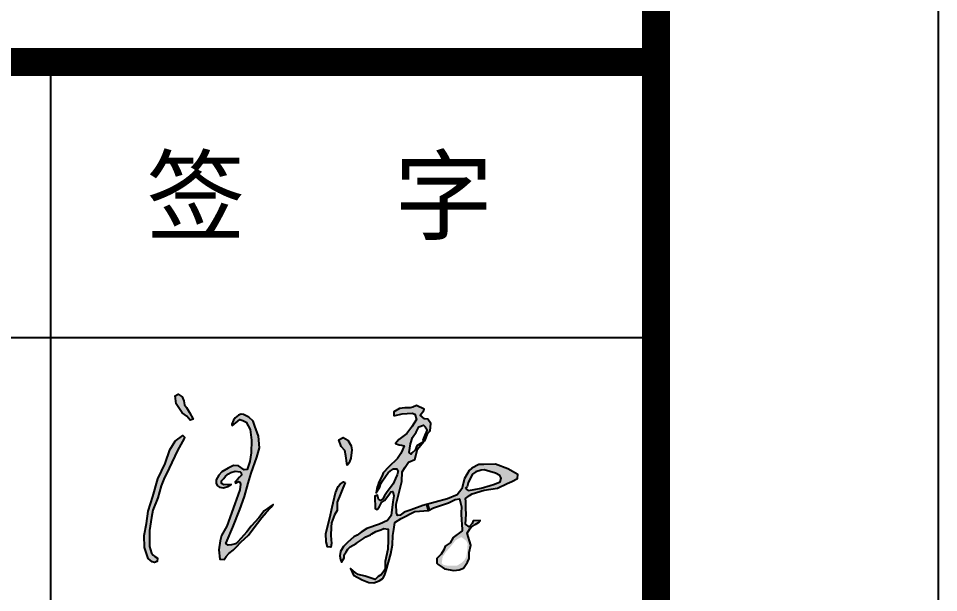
# Model space of a CAD drawing. Extents: x 1169373 to 1354985, y 649019 to 904199.
# Drawn here: x 1349775 to 1354985, y 697610 to 700863 of the extents above; entities that cross this region are included whole.
import ezdxf

# ---------------------------------------------------------------- set-up
doc = ezdxf.new("R2010")
doc.units = 0
doc.header["$LTSCALE"] = 1000
doc.header["$MEASUREMENT"] = 0
for name, color, linetype in [('PUB_TEXT', 7, 'Continuous'), ('PUB_TITLE', 4, 'Continuous'), ('图框', 7, 'Continuous')]:
    doc.layers.add(name, color=color, linetype=linetype)
doc.styles.add('STYLE-黑体', font='simhei.ttf')

msp = doc.modelspace()

# ---------------------------------------------------------------- hatches: boundary and pattern name
at = {"layer": 'PUB_TEXT'}
h = msp.add_hatch(color=4, dxfattribs=at)
h.paths.add_polyline_path([(1350676, 698414.8), (1350716.5, 698490.6), (1350706.5, 698500.6), (1350662.3, 698468.7), (1350631.7, 698419.1), (1350605.5, 698342.4), (1350563.9, 698255.5), (1350535.6, 698154.7), (1350509.5, 698070.8), (1350499.1, 698002.5), (1350487.5, 697933.3), (1350488, 697866.1), (1350509.2, 697804.4), (1350532, 697784.7), (1350546.2, 697780.6), (1350559.8, 697786.2), (1350561.9, 697804.9), (1350547.2, 697815.5), (1350530.2, 697825.7), (1350517.2, 697871.8), (1350517.9, 697962.1), (1350528.6, 698036.2), (1350536.3, 698076.5), (1350564.3, 698147.8), (1350582.3, 698215), (1350598.7, 698253), (1350628.3, 698315)])
h.paths.add_polyline_path([(1350726.3, 698658.1), (1350715.8, 698673.5), (1350711.7, 698696.2), (1350701.2, 698719.8), (1350678.4, 698735.2), (1350661.4, 698724.6), (1350668.7, 698680), (1350702, 698628.9), (1350728.7, 698609.5), (1350746.6, 698586.8), (1350763.6, 698592.5), (1350744.2, 698629.8)])
h = msp.add_hatch(color=4, dxfattribs=at)
h.paths.add_polyline_path([(1351942, 698030.1), (1352019, 698069.6), (1352096.4, 698075.6), (1352087.3, 698109.7), (1352063.7, 698103.4), (1351999.4, 698079.3), (1351958.4, 698066), (1351936.1, 698049), (1351921.8, 698047.2), (1351915.5, 698061.5), (1351912.9, 698112.3), (1351924.5, 698156.9), (1351945.9, 698238.9), (1351948.3, 698294.1), (1351965.2, 698320.2), (1351984, 698349.1), (1352019.5, 698365.2), (1352034.3, 698422.3), (1352068.8, 698464.5), (1352030.4, 698441.2), (1352020.6, 698416.5), (1352003.7, 698402), (1351997.6, 698394.1), (1351986.6, 698404.6), (1351994.9, 698453.9), (1352005.5, 698488.2), (1352026.6, 698519.4), (1352042.5, 698549.4), (1352068, 698559), (1352077.3, 698549.8), (1352089.2, 698532.6), (1352076.8, 698502.7), (1352068, 698484.2), (1352064.9, 698476.3), (1352076.8, 698470.6), (1352093.6, 698514.2), (1352105.9, 698526.9), (1352109, 698567.4), (1352093.3, 698592.8), (1352074.9, 698595.1), (1352050.4, 698615.1), (1352070.5, 698641.2), (1352072.2, 698650.1), (1352029.3, 698669.6), (1352008.1, 698660.2), (1351993.1, 698656.8), (1351962.5, 698657.9), (1351931.8, 698652.4), (1351901.2, 698634), (1351900, 698611.9), (1351947.3, 698622.1), (1352003.6, 698626), (1352019, 698620.9), (1352028, 698591.5), (1352002.4, 698549.3), (1351974.2, 698510.9), (1351929.4, 698477.7), (1351909, 698455.9), (1351931.3, 698448.1), (1351944.2, 698446.3), (1351958.4, 698441.4), (1351949, 698418.8), (1351939.3, 698398.8), (1351920.2, 698370.4), (1351869.3, 698320.1), (1351839.8, 698288.4), (1351834.5, 698272.2), (1351815.4, 698236.7), (1351810.9, 698222.2), (1351806.8, 698208.1), (1351800.5, 698175.3), (1351820.6, 698208.8), (1351827.3, 698227.7), (1351835.6, 698244.2), (1351849, 698262), (1351856.9, 698274.2), (1351868, 698289.2), (1351881.8, 698299.4), (1351898, 698311.6), (1351916.9, 698310.9), (1351924.4, 698299.8), (1351920, 698276.6), (1351910.6, 698256.1), (1351896.8, 698226.5), (1351859.7, 698176.5), (1351847.1, 698158.7), (1351837.6, 698141), (1351825, 698132.7), (1351813.5, 698139.4), (1351808.4, 698161.9), (1351791.9, 698156.5), (1351791.9, 698133.1), (1351795.4, 698107.7), (1351795.4, 698087.3), (1351806.3, 698081.8), (1351817.3, 698093.7), (1351831.3, 698121.7), (1351846.7, 698132.1), (1351871.7, 698165), (1351883.6, 698181), (1351895.6, 698183.5), (1351899.6, 698158), (1351894.1, 698124.1), (1351886.1, 698047.5), (1351863.7, 698018.6), (1351818.8, 697997.2), (1351748, 697974.3), (1351715.9, 697952.3), (1351691.9, 697935.3), (1351673, 697925.8), (1351638.3, 697895.1), (1351614.9, 697871.3), (1351598.6, 697843.6), (1351595.4, 697818.4), (1351599.2, 697797.7), (1351604.9, 697782.6), (1351619.3, 697807.8), (1351620, 697824.1), (1351630, 697841.1), (1351640.1, 697856.8), (1351652.7, 697868.8), (1351686.7, 697888.3), (1351694.9, 697893.9), (1351728.3, 697916.6), (1351742.1, 697926.6), (1351767.9, 697937.3), (1351776.1, 697942.4), (1351798.8, 697955.6), (1351827.1, 697966.9), (1351844.7, 697973.8), (1351867.4, 697970.7), (1351868.6, 697949.3), (1351867.4, 697907.8), (1351866.1, 697857.4), (1351851, 697786), (1351851, 697743), (1351831.3, 697712.6), (1351810.8, 697701), (1351794.6, 697684), (1351737.4, 697702.8), (1351698.9, 697712.6), (1351681.9, 697724.3), (1351654.1, 697746.6), (1351672, 697709.9), (1351721.8, 697683.4), (1351759, 697668.4), (1351787.3, 697664.9), (1351817.8, 697676.4), (1351837.2, 697690.5), (1351847.4, 697707.7), (1351857.6, 697734.7), (1351882.8, 697829.3), (1351892.2, 697880.8), (1351894.7, 697933), (1351899.8, 697968.8), (1351901.7, 697981.4), (1351905.4, 698007.7)])
h.paths.add_polyline_path([(1352210, 698118.8), (1352248.2, 698136.9), (1352272.3, 698141.9), (1352283.2, 698096.3), (1352281.8, 698061.7), (1352283.9, 698015.8), (1352285.3, 698003.8), (1352286.7, 697960.7), (1352236.4, 697922.9), (1352220.1, 697891.9), (1352191.9, 697872.9), (1352183.4, 697853.1), (1352169.3, 697828.4), (1352143.9, 697803), (1352143.9, 697777.6), (1352152.3, 697769.8), (1352173.5, 697755), (1352186.9, 697745.1), (1352240.6, 697736), (1352271, 697740.2), (1352294.3, 697748.7), (1352302.8, 697759.3), (1352317.6, 697782.5), (1352326.8, 697803.7), (1352326.8, 697837.6), (1352335.9, 697879.9), (1352315.5, 697947.6), (1352331, 697971.6), (1352338.8, 697981.5), (1352360.7, 697996.3), (1352379, 698006.9), (1352388.9, 698018.9), (1352349.8, 698016.3), (1352344.6, 698002), (1352326.8, 697983.8), (1352305.5, 697998.8), (1352310.4, 698054.9), (1352307.4, 698087.6), (1352308.9, 698126.8), (1352306.9, 698142.6), (1352328.3, 698161), (1352344.6, 698169.4), (1352412.6, 698189.9), (1352486.6, 698201.5), (1352542, 698229.1), (1352568.7, 698240.7), (1352600, 698257.6), (1352602.6, 698279), (1352546.4, 698311.1), (1352476.8, 698337), (1352410.8, 698336.1), (1352382.2, 698336.1), (1352342.1, 698314.7), (1352326, 698301.3), (1352300.1, 698256.8), (1352285, 698197.9), (1352259.1, 698164), (1352203.8, 698140.9), (1352092.8, 698111.2), (1352101.6, 698078.4), (1352124.6, 698090.7)])
h.paths.add_polyline_path([(1352303.7, 698202.2), (1352314.7, 698209.9), (1352321.6, 698231.7), (1352334.7, 698261.1), (1352346, 698280.4), (1352364.7, 698294.2), (1352394.7, 698304.8), (1352411.6, 698306), (1352475.7, 698287.1), (1352500.4, 698274.3), (1352507.3, 698259), (1352502.9, 698237.3), (1352470.3, 698224.4), (1352446.5, 698216.5), (1352394.2, 698201.7), (1352355.1, 698194.8), (1352320.5, 698188.4)], flags=16)
h.paths.add_polyline_path([(1352267.4, 697917), (1352282.4, 697924.8), (1352310.8, 697903.6), (1352319.1, 697883.6), (1352315.8, 697868.1), (1352315.8, 697844.7), (1352310.2, 697812), (1352299.7, 697794.2), (1352286.3, 697780.3), (1352258, 697763.1), (1352209.6, 697762.5), (1352193.5, 697764.7), (1352179.5, 697768.6), (1352171.2, 697776.4), (1352177.3, 697814.2), (1352195.7, 697840.9), (1352219, 697867.5), (1352250.7, 697907.5)], flags=16)
h.paths.add_polyline_path([(1352092.8, 698111.2), (1352087.3, 698109.7), (1352096.4, 698075.6), (1352101.6, 698078.4)], flags=17)
msp.add_hatch(color=4, dxfattribs=at).paths.add_polyline_path([(1351032.3, 698225.1), (1351027.9, 698192.5), (1351000.2, 698112.6), (1350954.9, 697986.8), (1350924.1, 697934.5), (1350916.2, 697903.7), (1350909.1, 697853.6), (1350914.8, 697799.2), (1350939.2, 697797), (1350950.6, 697814.9), (1350965.7, 697832.1), (1350990.8, 697851.5), (1351008, 697867.2), (1351034.5, 697895.9), (1351076.8, 697936.7), (1351103.4, 697971.8), (1351152.8, 698036.3), (1351177.9, 698064.2), (1351205.9, 698093.6), (1351216.6, 698108.6), (1351166.6, 698072.9), (1351135.9, 698034.2), (1351091.7, 697987.6), (1351068.3, 697954.3), (1351017.9, 697897.4), (1351004.4, 697885.8), (1350981.6, 697880.4), (1350961.9, 697879.6), (1350949.8, 697888.1), (1350956.1, 697905.5), (1350989.4, 697981.8), (1351028.2, 698081), (1351054.8, 698155.6), (1351076.3, 698230.2), (1351092.1, 698287.8), (1351125.1, 698377.9), (1351140.2, 698429.7), (1351133.3, 698496.1), (1351112.7, 698552.3), (1351103.7, 698582.4), (1351079.1, 698604.5), (1351049.4, 698620.1), (1351035.9, 698621.1), (1351020.3, 698615.6), (1351001.2, 698601), (1350993.2, 698587), (1350984.1, 698564.4), (1350985.4, 698555), (1351027.8, 698590.4), (1351046, 698585), (1351065.1, 698575.9), (1351086.9, 698534.9), (1351094, 698473.9), (1351093.5, 698401.9), (1351085.4, 698352.6), (1351069.2, 698308.3), (1351053.6, 698305.4), (1351021.1, 698328.4), (1350991.7, 698330.4), (1350963, 698315.5), (1350926.3, 698294.2), (1350909.6, 698276.1), (1350893.7, 698248.8), (1350894.4, 698228.2), (1350901.1, 698214.4), (1350913.5, 698207), (1350935.2, 698204.2), (1350960, 698211.9), (1350979.8, 698223.3), (1350938.3, 698220.5), (1350923.8, 698228.2), (1350924.2, 698244.2), (1350938.7, 698256.6), (1350946.5, 698270.1), (1350971.8, 698289.8), (1351001.8, 698298.1), (1351033.8, 698293.3), (1351038.4, 698276.1), (1351027.4, 698265.1), (1351012.5, 698248.8), (1351002.2, 698237.5), (1351003.6, 698230.7), (1351026.1, 698242)])
h = msp.add_hatch(color=4, dxfattribs=at)
h.paths.add_polyline_path([(1351614.6, 698237.1), (1351597, 698224.1), (1351585, 698211.6), (1351571, 698175.6), (1351551.4, 698094.2), (1351537.3, 698033.4), (1351514.8, 697944.4), (1351518.1, 697898.8), (1351524.3, 697868.9), (1351543.5, 697867.8), (1351547.4, 697888.6), (1351544.6, 697934.2), (1351545.1, 697981.9), (1351548.2, 698004.9), (1351564.1, 698050.1), (1351578.9, 698076.4), (1351580.1, 698122), (1351624.4, 698233.2)])
h.paths.add_polyline_path([(1351623.7, 698416.2), (1351628.4, 698384.9), (1351636.4, 698331.1), (1351645.2, 698343.2), (1351649.2, 698352), (1351657.3, 698372), (1351662.1, 698419.4), (1351658.9, 698441), (1351639.6, 698473.1), (1351613.1, 698489.1), (1351589, 698475.5), (1351601.9, 698438.6)])

# ---------------------------------------------------------------- linework, layer by layer
at = {"layer": 'PUB_TEXT', "color": 4}
for p, q in [((1352096.4, 698075.6), (1352087.3, 698109.7)), ((1352101.6, 698078.4), (1352092.8, 698111.2))]:
    msp.add_line(p, q, dxfattribs=at)
for points in [[(1350702, 698628.9), (1350668.7, 698680), (1350661.4, 698724.6), (1350678.4, 698735.2), (1350701.2, 698719.8), (1350711.7, 698696.2), (1350715.8, 698673.5), (1350726.3, 698658.1), (1350744.2, 698629.8), (1350763.6, 698592.5), (1350746.6, 698586.8), (1350728.7, 698609.5), (1350702, 698628.9)], [(1350985.4, 698555), (1351027.8, 698590.4), (1351046, 698585), (1351065.1, 698575.9), (1351086.9, 698534.9), (1351094, 698473.9), (1351093.5, 698401.9), (1351085.4, 698352.6), (1351069.2, 698308.3), (1351053.6, 698305.4), (1351021.1, 698328.4), (1350991.7, 698330.4), (1350963, 698315.5), (1350926.3, 698294.2), (1350909.6, 698276.1), (1350893.7, 698248.8), (1350894.4, 698228.2), (1350901.1, 698214.4), (1350913.5, 698207), (1350935.2, 698204.2), (1350960, 698211.9), (1350979.8, 698223.3), (1350938.3, 698220.5), (1350923.8, 698228.2), (1350924.2, 698244.2), (1350938.7, 698256.6), (1350946.5, 698270.1), (1350964.2, 698283.9), (1350977.4, 698291.3), (1351001.8, 698298.1), (1351030.2, 698293.8), (1351035.2, 698288.1), (1351038.4, 698276.1), (1351027.4, 698265.1), (1351012.5, 698248.8), (1351002.2, 698237.5), (1351003.6, 698230.7), (1351020.6, 698239.2), (1351028.4, 698235.7), (1351032.3, 698225.1), (1351027.9, 698192.5), (1351000.2, 698112.6), (1350954.9, 697986.8), (1350924.1, 697934.5), (1350916.2, 697903.7), (1350909.1, 697853.6), (1350914.8, 697799.2), (1350939.2, 697797), (1350950.6, 697814.9), (1350965.7, 697832.1), (1350990.8, 697851.5), (1351008, 697867.2), (1351034.5, 697895.9), (1351076.8, 697936.7), (1351103.4, 697971.8), (1351152.8, 698036.3), (1351177.9, 698064.2), (1351205.9, 698093.6), (1351216.6, 698108.6), (1351166.6, 698072.9), (1351135.9, 698034.2), (1351091.7, 697987.6), (1351068.3, 697954.3), (1351017.9, 697897.4), (1351004.4, 697885.8), (1350981.6, 697880.4), (1350961.9, 697879.6), (1350949.8, 697888.1), (1350956.1, 697905.5), (1350989.4, 697981.8), (1351028.2, 698081), (1351054.8, 698155.6), (1351076.3, 698230.2), (1351092.1, 698287.8), (1351125.1, 698377.9), (1351140.2, 698429.7), (1351133.3, 698496.1), (1351112.7, 698552.3), (1351103.7, 698582.4), (1351079.1, 698604.5), (1351049.4, 698620.1), (1351035.9, 698621.1), (1351020.3, 698615.6), (1351001.2, 698601), (1350993.2, 698587), (1350984.1, 698564.4), (1350984.1, 698564.4), (1350985.4, 698555)], [(1350712.9, 698483.9), (1350676, 698414.8), (1350628.3, 698315), (1350598.7, 698253), (1350582.3, 698215), (1350564.3, 698147.8), (1350536.3, 698076.5), (1350528.6, 698036.2), (1350517.9, 697962.1), (1350517.2, 697871.8), (1350528, 697833.7), (1350537.1, 697821.6), (1350547.2, 697815.5), (1350561.9, 697804.9), (1350561.9, 697804.9), (1350559.8, 697786.2), (1350546.2, 697780.6), (1350532, 697784.7), (1350509.2, 697804.4), (1350488, 697866.1), (1350487.5, 697933.3), (1350499.1, 698002.5), (1350509.5, 698070.8), (1350535.6, 698154.7), (1350563.9, 698255.5), (1350605.5, 698342.4), (1350631.7, 698419.1), (1350662.3, 698468.7), (1350706.5, 698500.6), (1350717.7, 698489.4), (1350712.9, 698483.9)], [(1351636.4, 698331.1), (1351628.4, 698384.9), (1351623.7, 698416.2), (1351601.9, 698438.6), (1351589, 698475.5), (1351613.1, 698489.1), (1351639.6, 698473.1), (1351658.9, 698441), (1351662.1, 698419.4), (1351657.3, 698372), (1351649.2, 698352), (1351645.2, 698343.2), (1351636.4, 698331.1)], [(1352303.7, 698202.2), (1352320.5, 698188.4), (1352355.1, 698194.8), (1352394.2, 698201.7), (1352446.5, 698216.5), (1352470.3, 698224.4), (1352502.9, 698237.3), (1352507.3, 698259), (1352500.4, 698274.3), (1352475.7, 698287.1), (1352411.6, 698306), (1352394.7, 698304.8), (1352364.7, 698294.2), (1352346, 698280.4), (1352334.7, 698261.1), (1352321.6, 698231.7), (1352314.7, 698209.9), (1352303.7, 698202.2)], [(1351624.4, 698233.2), (1351580.1, 698122), (1351578.9, 698076.4), (1351564.1, 698050.1), (1351548.2, 698004.9), (1351545.1, 697981.9), (1351544.6, 697934.2), (1351547.4, 697888.6), (1351543.5, 697867.8), (1351543.5, 697867.8), (1351524.3, 697868.9), (1351518.1, 697898.8), (1351514.8, 697944.4), (1351537.3, 698033.4), (1351551.4, 698094.2), (1351571, 698175.6), (1351585, 698211.6), (1351597, 698224.1), (1351614.6, 698237.1), (1351624.4, 698233.2)]]:
    msp.add_lwpolyline(points, dxfattribs=at)
msp.add_lwpolyline([(1351900, 698611.9), (1351947.3, 698622.1), (1352003.6, 698626), (1352019, 698620.9), (1352028, 698591.5), (1352002.4, 698549.3), (1351974.2, 698510.9), (1351929.4, 698477.7), (1351929.4, 698477.7), (1351909, 698455.9), (1351931.3, 698448.1), (1351944.2, 698446.3), (1351958.4, 698441.4), (1351949, 698418.8), (1351939.3, 698398.8), (1351920.2, 698370.4), (1351869.3, 698320.1), (1351839.8, 698288.4), (1351834.5, 698272.2), (1351815.4, 698236.7), (1351810.9, 698222.2), (1351806.8, 698208.1), (1351800.5, 698175.3), (1351820.6, 698208.8), (1351827.3, 698227.7), (1351835.6, 698244.2), (1351849, 698262), (1351856.9, 698274.2), (1351868, 698289.2), (1351881.8, 698299.4), (1351898, 698311.6), (1351916.9, 698310.9), (1351924.4, 698299.8), (1351920, 698276.6), (1351910.6, 698256.1), (1351896.8, 698226.5), (1351859.7, 698176.5), (1351847.1, 698158.7), (1351837.6, 698141), (1351825, 698132.7), (1351813.5, 698139.4), (1351808.4, 698161.9), (1351791.9, 698156.5), (1351791.9, 698133.1), (1351795.4, 698107.7), (1351795.4, 698087.3), (1351806.3, 698081.8), (1351817.3, 698093.7), (1351831.3, 698121.7), (1351846.7, 698132.1), (1351871.7, 698165), (1351883.6, 698181), (1351895.6, 698183.5), (1351899.6, 698158), (1351894.1, 698124.1), (1351886.1, 698047.5), (1351863.7, 698018.6), (1351818.8, 697997.2), (1351748, 697974.3), (1351715.9, 697952.3), (1351691.9, 697935.3), (1351673, 697925.8), (1351638.3, 697895.1), (1351614.9, 697871.3), (1351598.6, 697843.6), (1351595.4, 697818.4), (1351599.2, 697797.7), (1351604.9, 697782.6), (1351604.9, 697782.6), (1351619.3, 697807.8), (1351620, 697824.1), (1351630, 697841.1), (1351640.1, 697856.8), (1351652.7, 697868.8), (1351686.7, 697888.3), (1351694.9, 697893.9), (1351728.3, 697916.6), (1351742.1, 697926.6), (1351767.9, 697937.3), (1351776.1, 697942.4), (1351798.8, 697955.6), (1351827.1, 697966.9), (1351844.7, 697973.8), (1351867.4, 697970.7), (1351868.6, 697949.3), (1351867.4, 697907.8), (1351866.1, 697857.4), (1351851, 697786), (1351851, 697743), (1351831.3, 697712.6), (1351810.8, 697701), (1351794.6, 697684), (1351737.4, 697702.8), (1351698.9, 697712.6), (1351681.9, 697724.3), (1351654.1, 697746.6), (1351654.1, 697746.6), (1351672, 697709.9), (1351721.8, 697683.4), (1351759, 697668.4), (1351787.3, 697664.9), (1351817.8, 697676.4), (1351837.2, 697690.5), (1351847.4, 697707.7), (1351857.6, 697734.7), (1351882.8, 697829.3), (1351892.2, 697880.8), (1351894.7, 697933), (1351899.8, 697968.8), (1351901.7, 697981.4), (1351905.4, 698007.7), (1351942, 698030.1), (1352019, 698069.6), (1352096.4, 698075.6), (1352124.6, 698090.7), (1352210, 698118.8), (1352248.2, 698136.9), (1352272.3, 698141.9), (1352283.2, 698096.3), (1352281.8, 698061.7), (1352283.9, 698015.8), (1352285.3, 698003.8), (1352286.7, 697960.7), (1352236.4, 697922.9), (1352220.1, 697891.9), (1352191.9, 697872.9), (1352183.4, 697853.1), (1352169.3, 697828.4), (1352143.9, 697803), (1352143.9, 697777.6), (1352152.3, 697769.8), (1352173.5, 697755), (1352186.9, 697745.1), (1352240.6, 697736), (1352271, 697740.2), (1352294.3, 697748.7), (1352302.8, 697759.3), (1352317.6, 697782.5), (1352326.8, 697803.7), (1352326.8, 697837.6), (1352335.9, 697879.9), (1352315.5, 697947.6), (1352331, 697971.6), (1352338.8, 697981.5), (1352360.7, 697996.3), (1352379, 698006.9), (1352388.9, 698018.9), (1352349.8, 698016.3), (1352344.6, 698002), (1352326.8, 697983.8), (1352305.5, 697998.8), (1352310.4, 698054.9), (1352307.4, 698087.6), (1352308.9, 698126.8), (1352306.9, 698142.6), (1352328.3, 698161), (1352344.6, 698169.4), (1352412.6, 698189.9), (1352486.6, 698201.5), (1352542, 698229.1), (1352568.7, 698240.7), (1352600, 698257.6), (1352602.6, 698279), (1352546.4, 698311.1), (1352546.4, 698311.1), (1352476.8, 698337), (1352410.8, 698336.1), (1352382.2, 698336.1), (1352342.1, 698314.7), (1352326, 698301.3), (1352300.1, 698256.8), (1352285, 698197.9), (1352285, 698197.9), (1352259.1, 698164), (1352203.8, 698140.9), (1352063.7, 698103.4), (1351999.4, 698079.3), (1351958.4, 698066), (1351936.1, 698049), (1351921.8, 698047.2), (1351915.5, 698061.5), (1351912.9, 698112.3), (1351924.5, 698156.9), (1351945.9, 698238.9), (1351948.3, 698294.1), (1351965.2, 698320.2), (1351984, 698349.1), (1352019.5, 698365.2), (1352034.3, 698422.3), (1352068.8, 698464.5), (1352030.4, 698441.2), (1352020.6, 698416.5), (1352003.7, 698402), (1351997.6, 698394.1), (1351986.6, 698404.6), (1351994.9, 698453.9), (1352005.5, 698488.2), (1352026.6, 698519.4), (1352042.5, 698549.4), (1352068, 698559), (1352077.3, 698549.8), (1352089.2, 698532.6), (1352076.8, 698502.7), (1352068, 698484.2), (1352064.9, 698476.3), (1352076.8, 698470.6), (1352093.6, 698514.2), (1352105.9, 698526.9), (1352109, 698567.4), (1352093.3, 698592.8), (1352074.9, 698595.1), (1352050.4, 698615.1), (1352070.5, 698641.2), (1352072.2, 698650.1), (1352029.3, 698669.6), (1352008.1, 698660.2), (1351993.1, 698656.8), (1351962.5, 698657.9), (1351931.8, 698652.4), (1351901.2, 698634), (1351900, 698611.9)], close=True, dxfattribs=at)
at = {"layer": 'PUB_TITLE'}
msp.add_lwpolyline([(1236104.7, 649018.7), (1354984.7, 649018.7), (1354984.7, 716218.7), (1236104.7, 716218.7)], close=True, dxfattribs=at)
at = {"layer": 'PUB_TITLE', "const_width": 160}
msp.add_lwpolyline([(1240104.7, 650618.7), (1353384.7, 650618.7), (1353384.7, 714618.7), (1240104.7, 714618.7)], close=True, dxfattribs=at)
at = {"layer": '图框', "color": 0}
msp.add_line((1344264.7, 699054.7), (1353349.5, 699054.7), dxfattribs=at)
msp.add_line((1344264.7, 699054.7), (1353349.5, 699054.7), dxfattribs=at)
at = {"layer": '图框', "color": 4, "const_width": 157.7}
msp.add_lwpolyline([(1344264.7, 714618.7), (1353384.7, 714618.7), (1353384.7, 650618.7), (1344264.7, 650618.7)], close=True, dxfattribs=at)
at = {"layer": '图框', "color": 0}
for const_width in [159.4, 159.4, 159.4, 159.4, 64.5]:
    msp.add_lwpolyline([(1344264.7, 700616.4), (1353349.8, 700616.4)], dxfattribs=dict(at, const_width=const_width))
msp.add_lwpolyline([(1349959, 689996.7), (1349959, 700616.4)], dxfattribs=at)

# ---------------------------------------------------------------- texts
at = {"layer": '图框', "color": 0, "style": 'STYLE-黑体'}
msp.add_text('签   字', height=412.3, dxfattribs=at).set_placement((1350497.7, 699651.8))

doc.saveas('drawing.dxf')
